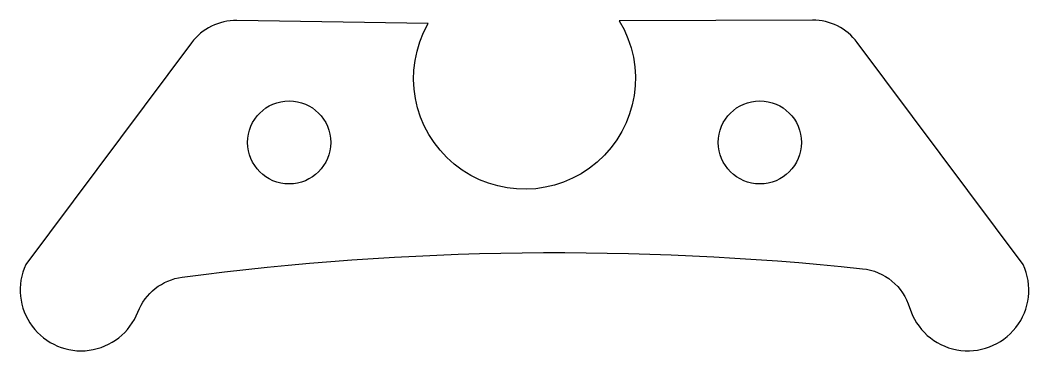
# Model space of a CAD drawing. Header units: inches. Extents: x 3.45 to 8, y 4.36 to 5.86.
import ezdxf

# ---------------------------------------------------------------- set-up
doc = ezdxf.new("R2010")
doc.units = ezdxf.units.IN
doc.header["$MEASUREMENT"] = 0

msp = doc.modelspace()

# ---------------------------------------------------------------- linework, layer by layer
msp.add_lwpolyline([(6.1553, 5.853, -1.750282), (5.294, 5.8402), (4.4312, 5.854, 0.240778), (4.2269, 5.7537), (3.4792, 4.7528, 1.030155), (3.9848, 4.5388, -0.273934), (4.1853, 4.6961, -0.059168), (7.2524, 4.7343, -0.301109), (7.4652, 4.5584, 1.069842), (7.9777, 4.7528), (7.2287, 5.7553, 0.237371), (7.0276, 5.8557)], format="xyb", close=True)
for centre in [(4.6671, 5.304), (6.7898, 5.304)]:
    msp.add_circle(centre, 0.1875)

doc.saveas('drawing.dxf')
